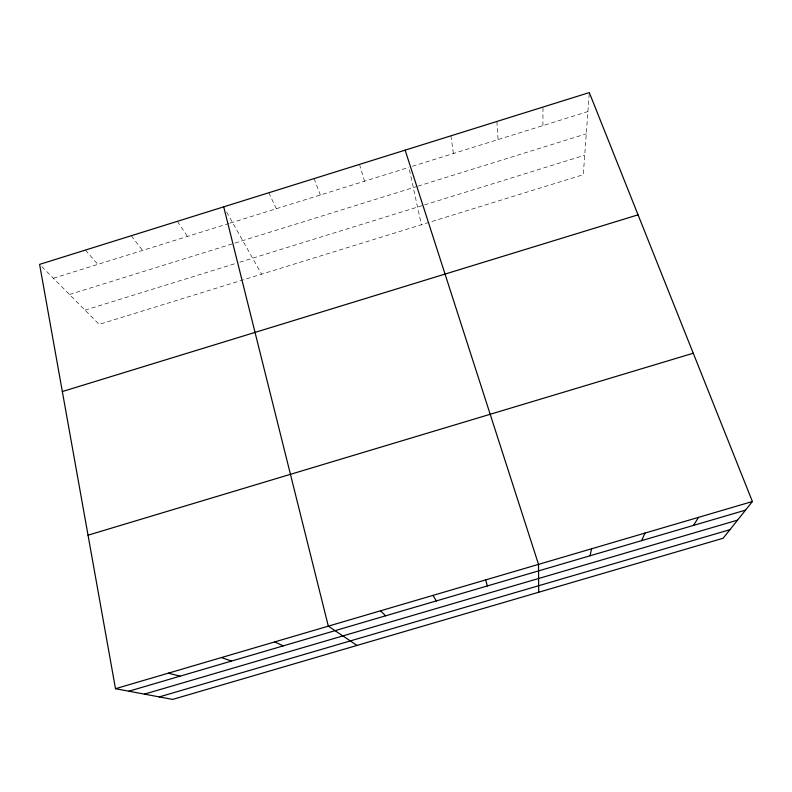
<?xml version="1.0" encoding="UTF-8"?>
<svg xmlns="http://www.w3.org/2000/svg" width="792" height="792" viewBox="0 0 792 792"><rect width="100%" height="100%" fill="white"/><g stroke="black" fill="none" stroke-linecap="round" stroke-linejoin="round"><path stroke-width="0.59" stroke-dasharray="3.96 2.97" d="M542.906 125.611L542.995 107.059M589.218 93.773L583.288 174.685L99.178 324.403L39.6 264.389M53.351 278.24L229.007 223.473M230.155 223.116L408.89 167.389M412.404 166.29L587.912 111.573M69.498 294.495L416.79 186.526M417.948 186.169L586.278 133.838M85.041 310.157L235.085 263.647M239.758 262.192L423.314 205.286M424.472 204.93L584.714 155.242M85.368 250.084L97.881 264.36M131.304 235.729L142.58 250.42M177.418 221.315L187.437 236.432M226.631 212.028L261.617 274.171M268.815 192.753L276.329 208.722M314.087 178.596L320.354 194.99M359.518 164.399L364.548 181.22M409.415 169.765L421.393 224.76M450.915 135.838L453.4 153.509M496.871 121.473L498.069 139.59"/><path stroke-width="1.19" d="M589.981 555.806L591.644 548.757M641.609 540.649L644.995 533.075M693.465 525.423L698.584 517.324M752.4 501.514L723.116 538.253L172.636 699.415L115.493 688.703L39.6 264.389L589.298 92.585L752.4 501.514L115.493 688.703M62.34 391.545L638.065 214.84M88.031 535.184L693.257 353.232M128.868 691.208L745.529 510.127M144.421 694.129L737.55 520.146M159.261 696.911L729.957 529.68M168.35 673.16L180.081 676.17M221.433 657.558L231.511 661.063M274.765 641.886L283.17 645.896M357.024 645.431L328.324 626.145L223.71 206.841M380.536 610.8L385.605 615.82M432.967 595.396L436.382 600.91M405.138 150.143L538.52 564.369L538.699 592.248M485.635 579.912L487.367 585.941"/></g></svg>
